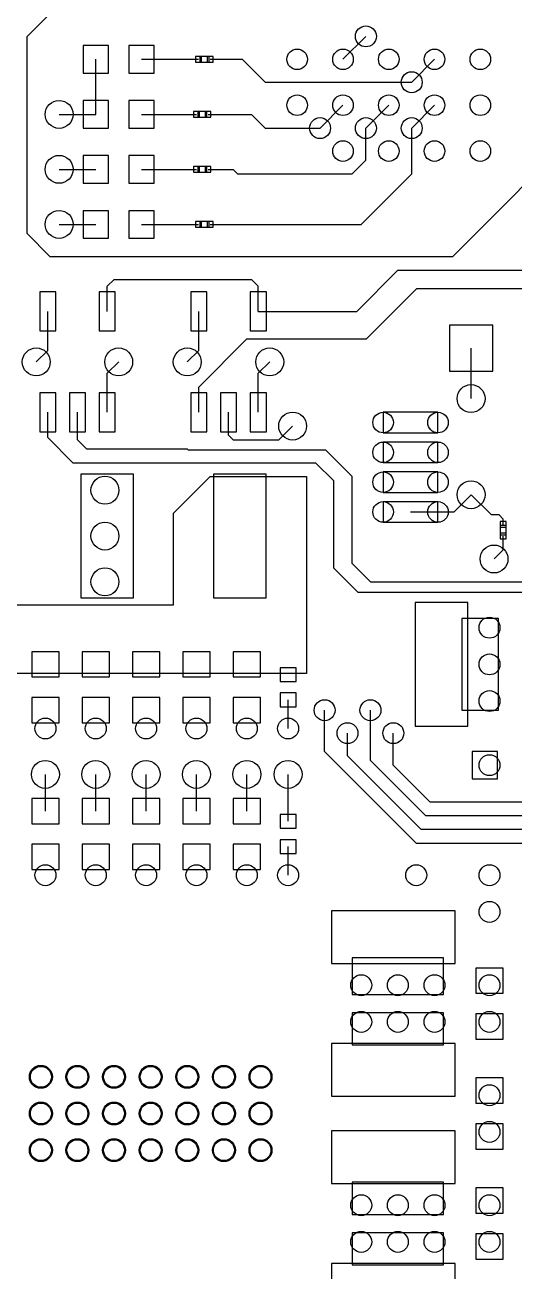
# Model space of a CAD drawing. Extents: x 1 to 15.9, y 0.4 to 4.
# Drawn here: x 2.758 to 3.179, y 2.01 to 3.081 of the extents above; entities that cross this region are included whole.
import ezdxf

# ---------------------------------------------------------------- set-up
doc = ezdxf.new("R2010")
doc.units = 0
doc.layers.get('0').update_dxf_attribs({"linetype": 'CONTINUOUS'})
doc.layers.add('gtl', color=1, linetype='CONTINUOUS')

# ---------------------------------------------------------------- blocks, each defined once
blk = doc.blocks.new('D14')
blk.add_lwpolyline([(-0.05315, -0.02265), (0.05315, -0.02265), (0.05315, 0.02265), (-0.05315, 0.02265)], close=True)
blk = doc.blocks.new('D15')
blk.add_lwpolyline([(-0.01085, -0.0118), (0.01085, -0.0118), (0.01085, 0.0118), (-0.01085, 0.0118)], close=True)
blk = doc.blocks.new('D16')
blk.add_lwpolyline([(-0.0069, -0.0059), (0.0069, -0.0059), (0.0069, 0.0059), (-0.0069, 0.0059)], close=True)
blk = doc.blocks.new('D18')
blk.add_lwpolyline([(-0.0118, -0.01085), (0.0118, -0.01085), (0.0118, 0.01085), (-0.0118, 0.01085)], close=True)
blk = doc.blocks.new('D29')
blk.add_lwpolyline([(-0.02265, -0.05315), (0.02265, -0.05315), (0.02265, 0.05315), (-0.02265, 0.05315)], close=True)
blk = doc.blocks.new('D30')
blk.add_lwpolyline([(0.0236, 0.0088), (-0.0236, 0.0088), (-0.0236, -0.0088), (0.0236, -0.0088)], close=True)
for centre in [(-0.0236, 0), (0.0236, 0)]:
    blk.add_circle(centre, 0.00885)
blk = doc.blocks.new('D33')
blk.add_lwpolyline([(-0.0187, -0.0197), (0.0187, -0.0197), (0.0187, 0.0197), (-0.0187, 0.0197)], close=True)
blk = doc.blocks.new('D35')
blk.add_circle((0, 0), 0.00985)
blk = doc.blocks.new('D38')
blk.add_lwpolyline([(-0.0069, -0.01675), (0.0069, -0.01675), (0.0069, 0.01675), (-0.0069, 0.01675)], close=True)
blk = doc.blocks.new('D59')
blk.add_circle((0, 0), 0.00885)
blk = doc.blocks.new('D69')
blk.add_lwpolyline([(-0.0025, -0.0025), (0.0025, -0.0025), (0.0025, 0.0025), (-0.0025, 0.0025)], close=True)
blk = doc.blocks.new('D70')
blk.add_lwpolyline([(-0.0025, -0.0025), (0.0025, -0.0025), (0.0025, 0.0025), (-0.0025, 0.0025)], close=True)
blk = doc.blocks.new('D85')
blk.add_lwpolyline([(-0.03935, -0.0138), (0.03935, -0.0138), (0.03935, 0.0138), (-0.03935, 0.0138)], close=True)
blk = doc.blocks.new('D86')
blk.add_lwpolyline([(-0.03935, -0.01575), (0.03935, -0.01575), (0.03935, 0.01575), (-0.03935, 0.01575)], close=True)
blk = doc.blocks.new('D87')
blk.add_lwpolyline([(-0.01575, -0.03935), (0.01575, -0.03935), (0.01575, 0.03935), (-0.01575, 0.03935)], close=True)
blk = doc.blocks.new('D107')
blk.add_lwpolyline([(-0.00395, -0.0025), (0.00395, -0.0025), (0.00395, 0.0025), (-0.00395, 0.0025)], close=True)
blk = doc.blocks.new('D108')
blk.add_lwpolyline([(-0.0025, -0.00395), (0.0025, -0.00395), (0.0025, 0.00395), (-0.0025, 0.00395)], close=True)
blk = doc.blocks.new('D120')
blk.add_circle((0, 0), 0.012)
blk = doc.blocks.new('D121')
blk.add_circle((0, 0), 0.009)

msp = doc.modelspace()

# ---------------------------------------------------------------- linework, layer by layer
at = {"layer": 'gtl', "color": 1}
for points in [[(2.7795, 2.8819), (3.126, 2.8819), (3.2402, 2.9961), (3.2402, 3.149), (3.3746, 3.2835), (3.4409, 3.2835), (3.5079, 3.2165)], [(2.7598, 2.9016), (2.7598, 3.0709), (2.7874, 3.0984)], [(3.0315, 3.0512), (3.0512, 3.0709)], [(2.7874, 3.0039), (2.8189, 3.0039), (2.8189, 3.0512)], [(2.8583, 3.0512), (2.9073, 3.0512)], [(2.9173, 3.0512), (2.9449, 3.0512)], [(2.9449, 3.0512), (2.9646, 3.0315)], [(3.0906, 3.0315), (3.1102, 3.0512)], [(2.9646, 3.0315), (3.0906, 3.0315)], [(2.9646, 2.9921), (3.0118, 2.9921), (3.0315, 3.0118)], [(3.0512, 2.9921), (3.0709, 3.0118)], [(3.0906, 2.9921), (3.1102, 3.0118)], [(2.8583, 3.0039), (2.9055, 3.0039)], [(2.9155, 3.0039), (2.9528, 3.0039)], [(2.9528, 3.0039), (2.9646, 2.9921)], [(3.0512, 2.9646), (3.0512, 2.9921)], [(3.0906, 2.9528), (3.0906, 2.9921)], [(2.7874, 2.9567), (2.8189, 2.9567)], [(2.8583, 2.9567), (2.9055, 2.9567)], [(2.9155, 2.9567), (2.937, 2.9567)], [(2.937, 2.9567), (2.9409, 2.9528)], [(3.0394, 2.9528), (3.0512, 2.9646)], [(2.937, 2.9094), (3.0472, 2.9094), (3.0906, 2.9528)], [(2.9409, 2.9528), (3.0394, 2.9528)], [(2.7598, 2.9016), (2.7795, 2.8819)], [(2.7874, 2.9094), (2.8189, 2.9094)], [(2.8583, 2.9094), (2.9073, 2.9094)], [(2.9173, 2.9094), (2.937, 2.9094)], [(3.0433, 2.8346), (3.0787, 2.8701)], [(3.0787, 2.8701), (3.252, 2.8701)], [(2.8287, 2.8346), (2.8287, 2.8563), (2.8346, 2.8622)], [(2.8346, 2.8622), (2.9528, 2.8622)], [(2.9528, 2.8622), (2.9587, 2.8563)], [(2.9587, 2.8346), (2.9587, 2.8563)], [(3.0517, 2.811), (3.0951, 2.8543)], [(3.0951, 2.8543), (3.2205, 2.8543)], [(2.7776, 2.8012), (2.7776, 2.8346)], [(2.9075, 2.8012), (2.9075, 2.8346)], [(2.9587, 2.8346), (3.0433, 2.8346)], [(2.9075, 2.748), (2.9075, 2.7697), (2.9488, 2.811)], [(2.9488, 2.811), (3.0517, 2.811)], [(2.7677, 2.7913), (2.7776, 2.8012)], [(2.8976, 2.7913), (2.9075, 2.8012)], [(3.1417, 2.7598), (3.1417, 2.8031)], [(2.8287, 2.748), (2.8287, 2.7815), (2.8386, 2.7913)], [(2.9587, 2.7815), (2.9685, 2.7913)], [(2.9587, 2.748), (2.9587, 2.7815)], [(3.1417, 2.7598), (3.1417, 2.7598)], [(2.7776, 2.7264), (2.7776, 2.748)], [(2.8031, 2.7244), (2.8031, 2.748)], [(2.9331, 2.7283), (2.9331, 2.748)], [(2.9764, 2.7244), (2.9882, 2.7362)], [(2.7776, 2.7264), (2.7992, 2.7047)], [(2.8031, 2.7244), (2.811, 2.7165)], [(2.9331, 2.7283), (2.937, 2.7244)], [(2.937, 2.7244), (2.9764, 2.7244)], [(2.811, 2.7165), (2.8976, 2.7165)], [(2.8976, 2.7165), (2.8983, 2.7159)], [(2.8983, 2.7159), (3.0164, 2.7159)], [(3.0164, 2.7159), (3.0394, 2.6929)], [(2.7992, 2.7047), (3.0079, 2.7047)], [(3.0079, 2.7047), (3.0236, 2.689)], [(3, 2.5236), (2.378, 2.5236), (2.3701, 2.5315), (2.3701, 2.5945), (2.3504, 2.6142), (2.2717, 2.6142), (2.2717, 2.622), (2.311, 2.622), (2.3228, 2.6339), (2.5433, 2.6339), (2.5433, 2.5906), (2.5512, 2.5827), (2.8858, 2.5827), (2.8858, 2.6614), (2.9173, 2.6929), (3, 2.6929), (3, 2.5236)], [(3.0236, 2.6142), (3.0236, 2.689)], [(3.0394, 2.6181), (3.0394, 2.6929)], [(3.0896, 2.6624), (3.127, 2.6624), (3.1417, 2.6772)], [(3.1417, 2.6772), (3.1588, 2.6601)], [(3.1588, 2.6601), (3.1654, 2.6601)], [(3.1654, 2.6601), (3.1693, 2.6562)], [(3.1693, 2.6517), (3.1693, 2.6562)], [(3.1693, 2.6299), (3.1693, 2.6417)], [(3.1614, 2.622), (3.1693, 2.6299)], [(3.0236, 2.6142), (3.0442, 2.5936)], [(3.0394, 2.6181), (3.0551, 2.6024)], [(3.0551, 2.6024), (3.3819, 2.6024)], [(3.0442, 2.5936), (3.2568, 2.5936)], [(2.9843, 2.4764), (2.9843, 2.501)], [(3.0157, 2.4567), (3.0157, 2.4921)], [(3.0551, 2.4488), (3.0551, 2.4921)], [(3.0354, 2.4528), (3.0354, 2.4724)], [(3.0748, 2.4449), (3.0748, 2.4724)], [(3.0157, 2.4567), (3.0945, 2.378)], [(3.0354, 2.4528), (3.0984, 2.3898)], [(3.0551, 2.4488), (3.1024, 2.4016), (3.2913, 2.4016)], [(3.0748, 2.4449), (3.1063, 2.4134)], [(2.7756, 2.4055), (2.7756, 2.437)], [(2.8189, 2.4055), (2.8189, 2.437)], [(2.8622, 2.4055), (2.8622, 2.437)], [(2.9055, 2.4055), (2.9055, 2.437)], [(2.9488, 2.4055), (2.9488, 2.437)], [(2.9843, 2.3967), (2.9843, 2.437), (2.9843, 2.437)], [(3.1063, 2.4134), (3.3071, 2.4134)], [(3.0984, 2.3898), (3.2756, 2.3898)], [(3.0945, 2.378), (3.252, 2.378)], [(2.9843, 2.3504), (2.9843, 2.375)]]:
    msp.add_lwpolyline(points, dxfattribs=at)

# ---------------------------------------------------------------- block references
at = {"layer": 'gtl'}
for name, p in [('D121', (3.0512, 3.0709)), ('D15', (2.8189, 3.0512)), ('D15', (2.8583, 3.0512)), ('D69', (2.9073, 3.0512)), ('D107', (2.9124, 3.0512)), ('D69', (2.9173, 3.0512)), ('D59', (2.9921, 3.0512)), ('D59', (3.0315, 3.0512)), ('D59', (3.0709, 3.0512)), ('D59', (3.1102, 3.0512)), ('D59', (3.1496, 3.0512)), ('D121', (3.0906, 3.0315)), ('D59', (2.9921, 3.0118)), ('D59', (3.0315, 3.0118)), ('D59', (3.0709, 3.0118)), ('D59', (3.1102, 3.0118)), ('D59', (3.1496, 3.0118)), ('D120', (2.7874, 3.0039)), ('D15', (2.8189, 3.0039)), ('D15', (2.8583, 3.0039)), ('D69', (2.9055, 3.0039)), ('D107', (2.9105, 3.004)), ('D69', (2.9155, 3.0039)), ('D121', (3.0118, 2.9921)), ('D121', (3.0512, 2.9921)), ('D121', (3.0906, 2.9921)), ('D59', (3.0315, 2.9724)), ('D59', (3.0709, 2.9724)), ('D59', (3.1102, 2.9724)), ('D59', (3.1496, 2.9724)), ('D120', (2.7874, 2.9567)), ('D15', (2.8189, 2.9567)), ('D15', (2.8583, 2.9567)), ('D69', (2.9055, 2.9567)), ('D107', (2.9105, 2.9567)), ('D69', (2.9155, 2.9567)), ('D120', (2.7874, 2.9094)), ('D15', (2.8189, 2.9094)), ('D15', (2.8583, 2.9094)), ('D69', (2.9073, 2.9094)), ('D107', (2.9124, 2.9094)), ('D69', (2.9173, 2.9094)), ('D38', (2.7776, 2.8346)), ('D38', (2.8287, 2.8346)), ('D38', (2.9075, 2.8346)), ('D38', (2.9587, 2.8346)), ('D33', (3.1417, 2.8031)), ('D120', (2.7677, 2.7913)), ('D120', (2.8386, 2.7913)), ('D120', (2.8976, 2.7913)), ('D120', (2.9685, 2.7913)), ('D38', (2.7776, 2.748)), ('D38', (2.8031, 2.748)), ('D38', (2.8287, 2.748)), ('D38', (2.9075, 2.748)), ('D38', (2.9331, 2.748)), ('D38', (2.9587, 2.748)), ('D120', (3.1417, 2.7598)), ('D120', (2.9882, 2.7362)), ('D30', (3.0896, 2.7392)), ('D30', (3.0896, 2.7136)), ('D29', (2.8287, 2.6417)), ('D120', (2.8268, 2.6811)), ('D29', (2.9429, 2.6417)), ('D30', (3.0896, 2.688)), ('D120', (3.1417, 2.6772)), ('D30', (3.0896, 2.6624)), ('D120', (2.8268, 2.6417)), ('D70', (3.1693, 2.6517)), ('D108', (3.1693, 2.6467)), ('D70', (3.1693, 2.6417)), ('D120', (3.1614, 2.622)), ('D120', (2.8268, 2.6024)), ('D29', (3.1161, 2.5315)), ('D87', (3.1496, 2.5315)), ('D121', (3.1575, 2.563)), ('D18', (2.7756, 2.5315)), ('D18', (2.8189, 2.5315)), ('D18', (2.8622, 2.5315)), ('D18', (2.9055, 2.5315)), ('D18', (2.9488, 2.5315)), ('D121', (3.1575, 2.5315)), ('D16', (2.9843, 2.5226)), ('D16', (2.9843, 2.501)), ('D121', (3.1575, 2.5)), ('D18', (2.7756, 2.4921)), ('D18', (2.8189, 2.4921)), ('D18', (2.8622, 2.4921)), ('D18', (2.9055, 2.4921)), ('D18', (2.9488, 2.4921)), ('D121', (3.0157, 2.4921)), ('D121', (3.0551, 2.4921)), ('D121', (2.7756, 2.4764)), ('D121', (2.8189, 2.4764)), ('D121', (2.8622, 2.4764)), ('D121', (2.9055, 2.4764)), ('D121', (2.9488, 2.4764)), ('D121', (2.9843, 2.4764)), ('D121', (3.0354, 2.4724)), ('D121', (3.0748, 2.4724)), ('D15', (3.1535, 2.4449)), ('D121', (3.1575, 2.4449)), ('D120', (2.7756, 2.437)), ('D120', (2.8189, 2.437)), ('D120', (2.8622, 2.437)), ('D120', (2.9055, 2.437)), ('D120', (2.9488, 2.437)), ('D120', (2.9843, 2.437)), ('D18', (2.7756, 2.4055)), ('D18', (2.8189, 2.4055)), ('D18', (2.8622, 2.4055)), ('D18', (2.9055, 2.4055)), ('D18', (2.9488, 2.4055)), ('D16', (2.9843, 2.3967)), ('D18', (2.7756, 2.3661)), ('D18', (2.8189, 2.3661)), ('D18', (2.8622, 2.3661)), ('D18', (2.9055, 2.3661)), ('D18', (2.9488, 2.3661)), ('D16', (2.9843, 2.375)), ('D121', (2.7756, 2.3504)), ('D121', (2.8189, 2.3504)), ('D121', (2.8622, 2.3504)), ('D121', (2.9055, 2.3504)), ('D121', (2.9488, 2.3504)), ('D121', (2.9843, 2.3504)), ('D121', (3.0945, 2.3504)), ('D121', (3.1575, 2.3504)), ('D121', (3.1575, 2.3189)), ('D14', (3.0748, 2.2972)), ('D86', (3.0787, 2.2638)), ('D18', (3.1575, 2.2598)), ('D121', (3.0472, 2.2559)), ('D121', (3.0787, 2.2559)), ('D121', (3.1102, 2.2559)), ('D121', (3.1575, 2.2559)), ('D121', (3.0472, 2.2244)), ('D85', (3.0787, 2.2185)), ('D121', (3.0787, 2.2244)), ('D121', (3.1102, 2.2244)), ('D18', (3.1575, 2.2205)), ('D121', (3.1575, 2.2244)), ('D14', (3.0748, 2.1831)), ('D35', (2.7717, 2.1772)), ('D121', (2.7717, 2.1772)), ('D35', (2.8031, 2.1772)), ('D121', (2.8031, 2.1772)), ('D35', (2.8346, 2.1772)), ('D121', (2.8346, 2.1772)), ('D35', (2.8661, 2.1772)), ('D121', (2.8661, 2.1772)), ('D35', (2.8976, 2.1772)), ('D121', (2.8976, 2.1772)), ('D35', (2.9291, 2.1772)), ('D121', (2.9291, 2.1772)), ('D35', (2.9606, 2.1772)), ('D121', (2.9606, 2.1772)), ('D18', (3.1575, 2.1654)), ('D121', (3.1575, 2.1614)), ('D35', (2.7717, 2.1457)), ('D121', (2.7717, 2.1457)), ('D35', (2.8031, 2.1457)), ('D121', (2.8031, 2.1457)), ('D35', (2.8346, 2.1457)), ('D121', (2.8346, 2.1457)), ('D35', (2.8661, 2.1457)), ('D121', (2.8661, 2.1457)), ('D35', (2.8976, 2.1457)), ('D121', (2.8976, 2.1457)), ('D35', (2.9291, 2.1457)), ('D121', (2.9291, 2.1457)), ('D35', (2.9606, 2.1457)), ('D121', (2.9606, 2.1457)), ('D14', (3.0748, 2.1083)), ('D18', (3.1575, 2.126)), ('D121', (3.1575, 2.1299)), ('D35', (2.7717, 2.1142)), ('D121', (2.7717, 2.1142)), ('D35', (2.8031, 2.1142)), ('D121', (2.8031, 2.1142)), ('D35', (2.8346, 2.1142)), ('D121', (2.8346, 2.1142)), ('D35', (2.8661, 2.1142)), ('D121', (2.8661, 2.1142)), ('D35', (2.8976, 2.1142)), ('D121', (2.8976, 2.1142)), ('D35', (2.9291, 2.1142)), ('D121', (2.9291, 2.1142)), ('D35', (2.9606, 2.1142)), ('D121', (2.9606, 2.1142)), ('D85', (3.0787, 2.0728)), ('D18', (3.1575, 2.0709)), ('D121', (3.0472, 2.0669)), ('D121', (3.0787, 2.0669)), ('D121', (3.1102, 2.0669)), ('D121', (3.1575, 2.0669)), ('D121', (3.0472, 2.0354)), ('D85', (3.0787, 2.0295)), ('D121', (3.0787, 2.0354)), ('D121', (3.1102, 2.0354)), ('D18', (3.1575, 2.0315)), ('D121', (3.1575, 2.0354)), ('D14', (3.0748, 1.9941))]:
    msp.add_blockref(name, p, dxfattribs=at)

doc.saveas('drawing.dxf')
